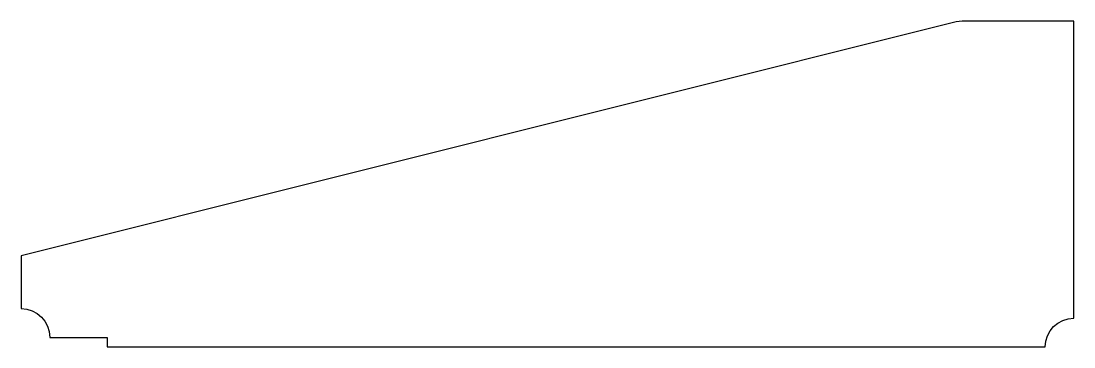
# Model space of a CAD drawing. Header units: metres. Extents: x 0 to 1100, y 0 to 340.
import ezdxf

# ---------------------------------------------------------------- set-up
doc = ezdxf.new("R2010")
doc.units = ezdxf.units.M
doc.layers.add('OuterContour', color=3, linetype='Continuous')

msp = doc.modelspace()

# ---------------------------------------------------------------- linework, layer by layer
at = {"layer": 'OuterContour', "linetype": 'CONTINUOUS'}
msp.add_lwpolyline([(0, 39.92, -0.414), (30, 9.93), (90, 9.93), (90, 0), (1070, 0, -0.414), (1100, 30), (1100, 340), (983.1, 339.91), (977.02, 339.16), (0, 95)], format="xyb", close=True, dxfattribs=at)

doc.saveas('drawing.dxf')
